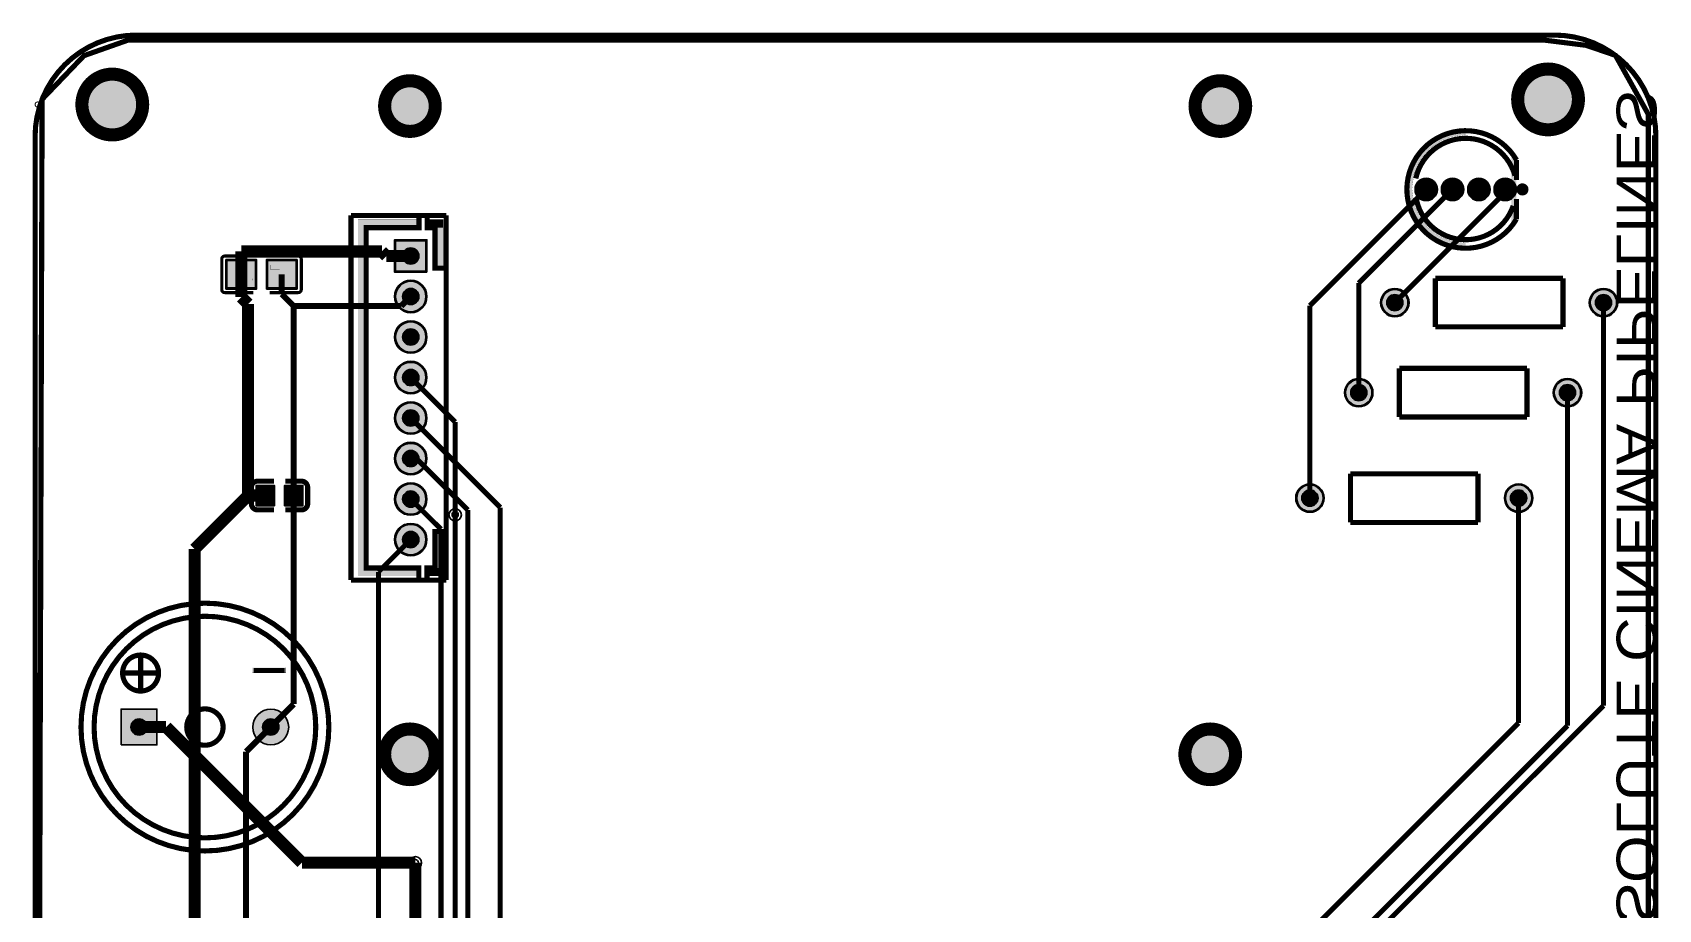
# Model space of a CAD drawing. Header units: millimetres. Extents: x 0 to 83, y -102 to 0.
# Drawn here: x -0.1 to 80.1, y -43.2 to 0.1 of the extents above; entities that cross this region are included whole.
import ezdxf
from ezdxf.enums import TextEntityAlignment as Align

# ---------------------------------------------------------------- set-up
doc = ezdxf.new("R2010")
doc.units = ezdxf.units.MM
doc.header["$MEASUREMENT"] = 0
for name, color, linetype, true_color in [('Board-Outline-Layer', 7, 'Continuous', 0xff00ff), ('Bottom-Layer', 7, 'Continuous', 0x0000ff), ('Bottom-Paste-Mask-Layer', 7, 'Continuous', 0x800000), ('Bottom-Silkscreen-Layer', 7, 'Continuous', 0x66cc33), ('Bottom-Solder-Mask-Layer', 7, 'Continuous', 0xaa00ff), ('Document-Layer', 7, 'Continuous', 0x6464ff), ('Hole-Layer', 7, 'Continuous', 0x222222), ('Multi-Layer', 7, 'Continuous', 0xc0c0c0), ('Top-Layer', 7, 'Continuous', 0xff0000), ('Top-Paste-Mask-Layer', 7, 'Continuous', 0x808080), ('Top-Silkscreen-Layer', 7, 'Continuous', 0xffcc00), ('Top-Solder-Mask-Layer', 7, 'Continuous', 0x800080)]:
    doc.layers.add(name, color=color, linetype=linetype, true_color=true_color)
doc.styles.get("Standard").update_dxf_attribs({"font": 'arial.ttf'})

msp = doc.modelspace()

# ---------------------------------------------------------------- hatches: boundary and pattern name
at = {"layer": 'Bottom-Layer'}
for points in [[(68.162, -7.62, 1), (69.162, -7.62, 1)], [(69.462, -7.62, 1), (70.462, -7.62, 1)], [(70.762, -7.62, 1), (71.762, -7.62, 1)], [(72.062, -7.62, 1), (73.062, -7.62, 1)], [(19.292, -11.657), (17.792, -11.657), (17.792, -10.157), (19.292, -10.157)], [(17.792, -12.907, 1), (19.292, -12.907, 1)], [(66.463, -13.208, 1), (67.763, -13.208, 1)], [(76.763, -13.208, 1), (78.063, -13.208, 1)], [(17.792, -14.907, 1), (19.292, -14.907, 1)], [(17.792, -16.907, 1), (19.292, -16.907, 1)], [(64.685, -17.653, 1), (65.985, -17.653, 1)], [(74.985, -17.653, 1), (76.285, -17.653, 1)], [(17.792, -18.907, 1), (19.292, -18.907, 1)], [(17.792, -20.907, 1), (19.292, -20.907, 1)], [(17.792, -22.907, 1), (19.292, -22.907, 1)], [(62.272, -22.86, 1), (63.572, -22.86, 1)], [(72.572, -22.86, 1), (73.872, -22.86, 1)], [(17.792, -24.907, 1), (19.292, -24.907, 1)], [(4.247, -35.048), (4.247, -33.278), (6.017, -33.278), (6.017, -35.048)], [(10.747, -34.163, 1), (12.517, -34.163, 1)]]:
    msp.add_hatch(color=256, dxfattribs=at).paths.add_polyline_path(points)
at = {"layer": 'Bottom-Paste-Mask-Layer'}
for points in [[(68.162, -7.62, 1), (69.162, -7.62, 1)], [(69.462, -7.62, 1), (70.462, -7.62, 1)], [(70.762, -7.62, 1), (71.762, -7.62, 1)], [(72.062, -7.62, 1), (73.062, -7.62, 1)], [(19.292, -11.657), (17.792, -11.657), (17.792, -10.157), (19.292, -10.157)], [(17.792, -12.907, 1), (19.292, -12.907, 1)], [(66.463, -13.208, 1), (67.763, -13.208, 1)], [(76.763, -13.208, 1), (78.063, -13.208, 1)], [(17.792, -14.907, 1), (19.292, -14.907, 1)], [(17.792, -16.907, 1), (19.292, -16.907, 1)], [(64.685, -17.653, 1), (65.985, -17.653, 1)], [(74.985, -17.653, 1), (76.285, -17.653, 1)], [(17.792, -18.907, 1), (19.292, -18.907, 1)], [(17.792, -20.907, 1), (19.292, -20.907, 1)], [(17.792, -22.907, 1), (19.292, -22.907, 1)], [(62.272, -22.86, 1), (63.572, -22.86, 1)], [(72.572, -22.86, 1), (73.872, -22.86, 1)], [(17.792, -24.907, 1), (19.292, -24.907, 1)], [(4.247, -35.048), (4.247, -33.278), (6.017, -33.278), (6.017, -35.048)], [(10.747, -34.163, 1), (12.517, -34.163, 1)]]:
    msp.add_hatch(color=256, dxfattribs=at).paths.add_polyline_path(points)
at = {"layer": 'Bottom-Solder-Mask-Layer'}
for points in [[(68.111, -7.62, 1), (69.213, -7.62, 1)], [(69.411, -7.62, 1), (70.513, -7.62, 1)], [(70.711, -7.62, 1), (71.813, -7.62, 1)], [(72.011, -7.62, 1), (73.113, -7.62, 1)], [(19.343, -11.708), (17.741, -11.708), (17.741, -10.106), (19.343, -10.106)], [(17.741, -12.907, 1), (19.343, -12.907, 1)], [(66.412, -13.208, 1), (67.814, -13.208, 1)], [(76.712, -13.208, 1), (78.114, -13.208, 1)], [(17.741, -14.907, 1), (19.343, -14.907, 1)], [(17.741, -16.907, 1), (19.343, -16.907, 1)], [(64.634, -17.653, 1), (66.036, -17.653, 1)], [(74.934, -17.653, 1), (76.336, -17.653, 1)], [(17.741, -18.907, 1), (19.343, -18.907, 1)], [(17.741, -20.907, 1), (19.343, -20.907, 1)], [(17.741, -22.907, 1), (19.343, -22.907, 1)], [(62.221, -22.86, 1), (63.623, -22.86, 1)], [(72.521, -22.86, 1), (73.923, -22.86, 1)], [(17.741, -24.907, 1), (19.343, -24.907, 1)], [(4.247, -35.048), (4.247, -33.278), (6.017, -33.278), (6.017, -35.048)], [(10.747, -34.163, 1), (12.517, -34.163, 1)]]:
    msp.add_hatch(color=256, dxfattribs=at).paths.add_polyline_path(points)
at = {"layer": 'Document-Layer'}
for points in [[(70.612, -4.72), (70.562, -4.72), (69.812, -4.819), (69.112, -5.109), (68.512, -5.569), (68.051, -6.17), (67.761, -6.869), (67.662, -7.62), (67.761, -8.371), (68.051, -9.07), (68.512, -9.671), (69.112, -10.131), (69.812, -10.421), (70.562, -10.52), (70.612, -10.52), (70.612, -10.27), (69.926, -10.18), (69.287, -9.915), (68.738, -9.494), (68.317, -8.945), (68.052, -8.306), (67.962, -7.62), (67.962, -7.62), (67.962, -7.57), (68.052, -6.884), (68.317, -6.245), (68.738, -5.696), (69.287, -5.275), (69.926, -5.01), (70.612, -4.92)], [(70.612, -4.72), (70.562, -4.72), (69.812, -4.819), (69.112, -5.109), (68.512, -5.569), (68.051, -6.17), (67.761, -6.869), (67.662, -7.62), (67.761, -8.371), (68.051, -9.07), (68.512, -9.671), (69.112, -10.131), (69.812, -10.421), (70.562, -10.52), (70.612, -10.52), (70.612, -10.27), (69.926, -10.18), (69.287, -9.915), (68.738, -9.494), (68.317, -8.945), (68.052, -8.306), (67.962, -7.62), (67.962, -7.62), (67.962, -7.57), (68.052, -6.884), (68.317, -6.245), (68.738, -5.696), (69.287, -5.275), (69.926, -5.01), (70.612, -4.92)], [(73.112, -6.17), (73.112, -9.07), (72.862, -9.42), (72.862, -5.77)], [(73.112, -6.17), (73.112, -9.07), (72.862, -9.42), (72.862, -5.77)], [(15.942, -9.107), (18.942, -9.107), (18.942, -9.507), (15.942, -9.507)], [(15.942, -9.107), (18.942, -9.107), (18.942, -9.507), (15.942, -9.507)], [(15.942, -9.507), (15.942, -26.307), (16.342, -26.307), (16.342, -9.507)], [(15.942, -9.507), (15.942, -26.307), (16.342, -26.307), (16.342, -9.507)], [(19.342, -9.107), (20.142, -9.107), (20.142, -9.507), (19.342, -9.507)], [(19.342, -9.107), (20.142, -9.107), (20.142, -9.507), (19.342, -9.507)], [(20.142, -9.507), (20.142, -11.507), (19.742, -11.507), (19.742, -9.507)], [(20.142, -9.507), (20.142, -11.507), (19.742, -11.507), (19.742, -9.507)], [(20.142, -26.307), (20.142, -24.507), (19.742, -24.507), (19.742, -26.307)], [(20.142, -26.307), (20.142, -24.507), (19.742, -24.507), (19.742, -26.307)], [(15.942, -26.707), (18.942, -26.707), (18.942, -26.307), (15.942, -26.307)], [(15.942, -26.707), (18.942, -26.707), (18.942, -26.307), (15.942, -26.307)], [(19.342, -26.707), (20.142, -26.707), (20.142, -26.307), (19.342, -26.307)], [(19.342, -26.707), (20.142, -26.707), (20.142, -26.307), (19.342, -26.307)], [(5.08, -32.322), (5.334, -32.322), (5.334, -30.671), (5.08, -30.671)], [(5.08, -32.322), (5.334, -32.322), (5.334, -30.671), (5.08, -30.671)], [(10.726, -31.233), (10.726, -31.487), (12.377, -31.487), (12.377, -31.233)], [(10.726, -31.233), (10.726, -31.487), (12.377, -31.487), (12.377, -31.233)], [(4.382, -31.369), (4.382, -31.623), (6.033, -31.623), (6.033, -31.369)], [(4.382, -31.369), (4.382, -31.623), (6.033, -31.623), (6.033, -31.369)]]:
    msp.add_hatch(color=256, dxfattribs=at).paths.add_polyline_path(points)
at = {"layer": 'Hole-Layer'}
for points in [[(68.312, -7.62, 1), (69.012, -7.62, 1)], [(69.612, -7.62, 1), (70.312, -7.62, 1)], [(70.912, -7.62, 1), (71.612, -7.62, 1)], [(72.212, -7.62, 1), (72.912, -7.62, 1)], [(18.142, -10.907, 1), (18.942, -10.907, 1)], [(18.142, -12.907, 1), (18.942, -12.907, 1)], [(66.713, -13.208, 1), (67.513, -13.208, 1)], [(77.013, -13.208, 1), (77.813, -13.208, 1)], [(18.142, -14.907, 1), (18.942, -14.907, 1)], [(18.142, -16.907, 1), (18.942, -16.907, 1)], [(64.935, -17.653, 1), (65.735, -17.653, 1)], [(75.235, -17.653, 1), (76.035, -17.653, 1)], [(18.142, -18.907, 1), (18.942, -18.907, 1)], [(18.142, -20.907, 1), (18.942, -20.907, 1)], [(62.522, -22.86, 1), (63.322, -22.86, 1)], [(72.822, -22.86, 1), (73.622, -22.86, 1)], [(18.142, -22.907, 1), (18.942, -22.907, 1)], [(18.142, -24.907, 1), (18.942, -24.907, 1)], [(4.732, -34.163, 1), (5.532, -34.163, 1)], [(11.232, -34.163, 1), (12.032, -34.163, 1)]]:
    msp.add_hatch(color=256, dxfattribs=at).paths.add_polyline_path(points)
at = {"layer": 'Multi-Layer'}
for points in [[(2.31, -3.429, 1), (5.31, -3.429, 1)], [(17.252, -3.505, 1), (19.752, -3.505, 1)], [(57.252, -3.505, 1), (59.752, -3.505, 1)], [(73.176, -3.175, 1), (76.176, -3.175, 1)], [(68.162, -7.62, 1), (69.162, -7.62, 1)], [(68.162, -7.62, 1), (69.162, -7.62, 1)], [(68.162, -7.62, 1), (69.162, -7.62, 1)], [(69.462, -7.62, 1), (70.462, -7.62, 1)], [(69.462, -7.62, 1), (70.462, -7.62, 1)], [(69.462, -7.62, 1), (70.462, -7.62, 1)], [(70.762, -7.62, 1), (71.762, -7.62, 1)], [(70.762, -7.62, 1), (71.762, -7.62, 1)], [(70.762, -7.62, 1), (71.762, -7.62, 1)], [(72.062, -7.62, 1), (73.062, -7.62, 1)], [(72.062, -7.62, 1), (73.062, -7.62, 1)], [(72.062, -7.62, 1), (73.062, -7.62, 1)], [(19.292, -11.657), (17.792, -11.657), (17.792, -10.157), (19.292, -10.157)], [(19.292, -11.657), (17.792, -11.657), (17.792, -10.157), (19.292, -10.157)], [(19.292, -11.657), (17.792, -11.657), (17.792, -10.157), (19.292, -10.157)], [(17.792, -12.907, 1), (19.292, -12.907, 1)], [(17.792, -12.907, 1), (19.292, -12.907, 1)], [(17.792, -12.907, 1), (19.292, -12.907, 1)], [(66.463, -13.208, 1), (67.763, -13.208, 1)], [(66.463, -13.208, 1), (67.763, -13.208, 1)], [(66.463, -13.208, 1), (67.763, -13.208, 1)], [(76.763, -13.208, 1), (78.063, -13.208, 1)], [(76.763, -13.208, 1), (78.063, -13.208, 1)], [(76.763, -13.208, 1), (78.063, -13.208, 1)], [(17.792, -14.907, 1), (19.292, -14.907, 1)], [(17.792, -14.907, 1), (19.292, -14.907, 1)], [(17.792, -14.907, 1), (19.292, -14.907, 1)], [(17.792, -16.907, 1), (19.292, -16.907, 1)], [(17.792, -16.907, 1), (19.292, -16.907, 1)], [(17.792, -16.907, 1), (19.292, -16.907, 1)], [(64.685, -17.653, 1), (65.985, -17.653, 1)], [(64.685, -17.653, 1), (65.985, -17.653, 1)], [(64.685, -17.653, 1), (65.985, -17.653, 1)], [(74.985, -17.653, 1), (76.285, -17.653, 1)], [(74.985, -17.653, 1), (76.285, -17.653, 1)], [(74.985, -17.653, 1), (76.285, -17.653, 1)], [(17.792, -18.907, 1), (19.292, -18.907, 1)], [(17.792, -18.907, 1), (19.292, -18.907, 1)], [(17.792, -18.907, 1), (19.292, -18.907, 1)], [(17.792, -20.907, 1), (19.292, -20.907, 1)], [(17.792, -20.907, 1), (19.292, -20.907, 1)], [(17.792, -20.907, 1), (19.292, -20.907, 1)], [(17.792, -22.907, 1), (19.292, -22.907, 1)], [(17.792, -22.907, 1), (19.292, -22.907, 1)], [(17.792, -22.907, 1), (19.292, -22.907, 1)], [(62.272, -22.86, 1), (63.572, -22.86, 1)], [(62.272, -22.86, 1), (63.572, -22.86, 1)], [(62.272, -22.86, 1), (63.572, -22.86, 1)], [(72.572, -22.86, 1), (73.872, -22.86, 1)], [(72.572, -22.86, 1), (73.872, -22.86, 1)], [(72.572, -22.86, 1), (73.872, -22.86, 1)], [(17.792, -24.907, 1), (19.292, -24.907, 1)], [(17.792, -24.907, 1), (19.292, -24.907, 1)], [(17.792, -24.907, 1), (19.292, -24.907, 1)], [(4.247, -35.048), (4.247, -33.278), (6.017, -33.278), (6.017, -35.048)], [(4.247, -35.048), (4.247, -33.278), (6.017, -33.278), (6.017, -35.048)], [(4.247, -35.048), (4.247, -33.278), (6.017, -33.278), (6.017, -35.048)], [(10.747, -34.163, 1), (12.517, -34.163, 1)], [(10.747, -34.163, 1), (12.517, -34.163, 1)], [(10.747, -34.163, 1), (12.517, -34.163, 1)], [(17.252, -35.509, 1), (19.752, -35.509, 1)], [(56.752, -35.509, 1), (59.252, -35.509, 1)]]:
    msp.add_hatch(color=256, dxfattribs=at).paths.add_polyline_path(points)
at = {"layer": 'Top-Layer'}
for points in [[(68.162, -7.62, 1), (69.162, -7.62, 1)], [(69.462, -7.62, 1), (70.462, -7.62, 1)], [(70.762, -7.62, 1), (71.762, -7.62, 1)], [(72.062, -7.62, 1), (73.062, -7.62, 1)], [(19.292, -11.657), (17.792, -11.657), (17.792, -10.157), (19.292, -10.157)], [(9.471, -12.486), (9.471, -11.136), (10.881, -11.136), (10.881, -12.486)], [(11.471, -12.486), (11.471, -11.136), (12.881, -11.136), (12.881, -12.486)], [(17.792, -12.907, 1), (19.292, -12.907, 1)], [(66.463, -13.208, 1), (67.763, -13.208, 1)], [(76.763, -13.208, 1), (78.063, -13.208, 1)], [(17.792, -14.907, 1), (19.292, -14.907, 1)], [(17.792, -16.907, 1), (19.292, -16.907, 1)], [(64.685, -17.653, 1), (65.985, -17.653, 1)], [(74.985, -17.653, 1), (76.285, -17.653, 1)], [(17.792, -18.907, 1), (19.292, -18.907, 1)], [(17.792, -20.907, 1), (19.292, -20.907, 1)], [(10.965, -23.183), (10.965, -22.283), (11.765, -22.283), (11.765, -23.183)], [(12.365, -23.183), (12.365, -22.283), (13.165, -22.283), (13.165, -23.183)], [(17.792, -22.907, 1), (19.292, -22.907, 1)], [(62.272, -22.86, 1), (63.572, -22.86, 1)], [(72.572, -22.86, 1), (73.872, -22.86, 1)], [(17.792, -24.907, 1), (19.292, -24.907, 1)], [(4.247, -35.048), (4.247, -33.278), (6.017, -33.278), (6.017, -35.048)], [(10.747, -34.163, 1), (12.517, -34.163, 1)]]:
    msp.add_hatch(color=256, dxfattribs=at).paths.add_polyline_path(points)
at = {"layer": 'Top-Paste-Mask-Layer'}
for points in [[(68.162, -7.62, 1), (69.162, -7.62, 1)], [(69.462, -7.62, 1), (70.462, -7.62, 1)], [(70.762, -7.62, 1), (71.762, -7.62, 1)], [(72.062, -7.62, 1), (73.062, -7.62, 1)], [(19.292, -11.657), (17.792, -11.657), (17.792, -10.157), (19.292, -10.157)], [(9.471, -12.451), (9.471, -11.171), (9.521, -11.121), (10.671, -11.121), (10.721, -11.171), (10.726, -11.581), (10.276, -11.581), (10.276, -12.031), (10.716, -12.031), (10.721, -12.451), (10.671, -12.501), (9.521, -12.501)], [(9.471, -12.451), (9.471, -11.171), (9.521, -11.121), (10.671, -11.121), (10.721, -11.171), (10.726, -11.581), (10.276, -11.581), (10.276, -12.031), (10.716, -12.031), (10.721, -12.451), (10.671, -12.501), (9.521, -12.501)], [(12.881, -11.171), (12.881, -12.451), (12.831, -12.501), (11.681, -12.501), (11.631, -12.451), (11.626, -12.041), (12.076, -12.041), (12.076, -11.591), (11.636, -11.591), (11.631, -11.171), (11.681, -11.121), (12.831, -11.121)], [(12.881, -11.171), (12.881, -12.451), (12.831, -12.501), (11.681, -12.501), (11.631, -12.451), (11.626, -12.041), (12.076, -12.041), (12.076, -11.591), (11.636, -11.591), (11.631, -11.171), (11.681, -11.121), (12.831, -11.121)], [(17.792, -12.907, 1), (19.292, -12.907, 1)], [(66.463, -13.208, 1), (67.763, -13.208, 1)], [(76.763, -13.208, 1), (78.063, -13.208, 1)], [(17.792, -14.907, 1), (19.292, -14.907, 1)], [(17.792, -16.907, 1), (19.292, -16.907, 1)], [(64.685, -17.653, 1), (65.985, -17.653, 1)], [(74.985, -17.653, 1), (76.285, -17.653, 1)], [(17.792, -18.907, 1), (19.292, -18.907, 1)], [(17.792, -20.907, 1), (19.292, -20.907, 1)], [(10.965, -23.183), (10.965, -22.283), (11.765, -22.283), (11.765, -23.183)], [(12.365, -23.183), (12.365, -22.283), (13.165, -22.283), (13.165, -23.183)], [(17.792, -22.907, 1), (19.292, -22.907, 1)], [(62.272, -22.86, 1), (63.572, -22.86, 1)], [(72.572, -22.86, 1), (73.872, -22.86, 1)], [(17.792, -24.907, 1), (19.292, -24.907, 1)], [(4.247, -35.048), (4.247, -33.278), (6.017, -33.278), (6.017, -35.048)], [(10.747, -34.163, 1), (12.517, -34.163, 1)]]:
    msp.add_hatch(color=256, dxfattribs=at).paths.add_polyline_path(points)
at = {"layer": 'Top-Solder-Mask-Layer'}
for points in [[(68.111, -7.62, 1), (69.213, -7.62, 1)], [(69.411, -7.62, 1), (70.513, -7.62, 1)], [(70.711, -7.62, 1), (71.813, -7.62, 1)], [(72.011, -7.62, 1), (73.113, -7.62, 1)], [(19.343, -11.708), (17.741, -11.708), (17.741, -10.106), (19.343, -10.106)], [(9.42, -12.537), (9.42, -11.085), (10.932, -11.085), (10.932, -12.537)], [(11.42, -12.537), (11.42, -11.085), (12.932, -11.085), (12.932, -12.537)], [(17.741, -12.907, 1), (19.343, -12.907, 1)], [(66.412, -13.208, 1), (67.814, -13.208, 1)], [(76.712, -13.208, 1), (78.114, -13.208, 1)], [(17.741, -14.907, 1), (19.343, -14.907, 1)], [(17.741, -16.907, 1), (19.343, -16.907, 1)], [(64.634, -17.653, 1), (66.036, -17.653, 1)], [(74.934, -17.653, 1), (76.336, -17.653, 1)], [(17.741, -18.907, 1), (19.343, -18.907, 1)], [(17.741, -20.907, 1), (19.343, -20.907, 1)], [(10.914, -23.234), (10.914, -22.232), (11.816, -22.232), (11.816, -23.234)], [(12.314, -23.234), (12.314, -22.232), (13.216, -22.232), (13.216, -23.234)], [(17.741, -22.907, 1), (19.343, -22.907, 1)], [(62.221, -22.86, 1), (63.623, -22.86, 1)], [(72.521, -22.86, 1), (73.923, -22.86, 1)], [(17.741, -24.907, 1), (19.343, -24.907, 1)], [(4.247, -35.048), (4.247, -33.278), (6.017, -33.278), (6.017, -35.048)], [(10.747, -34.163, 1), (12.517, -34.163, 1)]]:
    msp.add_hatch(color=256, dxfattribs=at).paths.add_polyline_path(points)

# ---------------------------------------------------------------- linework, layer by layer
at = {"layer": 'Board-Outline-Layer', "const_width": 0.254}
for points in [[(0, -5, -0.414), (5, 0)], [(75, 0, -0.414), (80, -5)], [(0.102, -3.429, 1), (0.152, -3.429), (0.152, -3.429, 1), (0.102, -3.429)]]:
    msp.add_lwpolyline(points, format="xyb", dxfattribs=at)
for points in [[(5, 0), (75, 0)], [(0, -95), (0, -5)], [(80, -5), (80, -95)]]:
    msp.add_lwpolyline(points, dxfattribs=at)
msp.add_lwpolyline([(4.572, -0.254), (74.537, -0.254), (76.563, -0.508), (78.002, -1.001), (79.629, -3.919), (79.629, -95.758), (79.248, -96.901), (78.613, -98.044), (76.87, -99.637), (72.926, -99.949), (11.049, -99.949), (3.937, -99.822), (3.429, -99.441), (1.778, -98.679), (0.072, -95.846), (0.346, -3.173), (2.413, -1.016)], close=True, dxfattribs=at)
at = {"layer": 'Bottom-Layer'}
for points in [[(68.162, -7.62, 1), (69.162, -7.62, 1)], [(69.462, -7.62, 1), (70.462, -7.62, 1)], [(70.762, -7.62, 1), (71.762, -7.62, 1)], [(72.062, -7.62, 1), (73.062, -7.62, 1)], [(66.463, -13.208, 1), (67.763, -13.208, 1)], [(76.763, -13.208, 1), (78.063, -13.208, 1)], [(64.685, -17.653, 1), (65.985, -17.653, 1)], [(74.985, -17.653, 1), (76.285, -17.653, 1)], [(62.272, -22.86, 1), (63.572, -22.86, 1)], [(72.572, -22.86, 1), (73.872, -22.86, 1)], [(10.747, -34.163, 1), (12.517, -34.163, 1)]]:
    msp.add_lwpolyline(points, format="xyb", close=True, dxfattribs=at)
for points, const_width in [([(72.562, -7.759), (67.113, -13.208)], 0.254), ([(72.562, -7.62), (72.562, -7.759)], 0.254), ([(18.542, -16.907), (20.734, -19.099)], 0.254), ([(20.734, -19.099), (20.734, -23.684)], 0.254), ([(5.132, -34.163), (6.469, -34.163)], 0.6), ([(13.168, -40.862), (6.469, -34.163)], 0.6), ([(18.772, -40.862), (13.168, -40.862)], 0.6)]:
    msp.add_lwpolyline(points, dxfattribs=dict(at, const_width=const_width))
for points in [[(19.292, -11.657), (17.792, -11.657), (17.792, -10.157), (19.292, -10.157)], [(4.247, -35.048), (4.247, -33.278), (6.017, -33.278), (6.017, -35.048)]]:
    msp.add_lwpolyline(points, close=True, dxfattribs=at)
for points in [[(17.792, -12.907, 1), (19.292, -12.907), (19.292, -12.907, 1), (17.792, -12.907)], [(17.792, -14.907, 1), (19.292, -14.907), (19.292, -14.907, 1), (17.792, -14.907)], [(17.792, -16.907, 1), (19.292, -16.907), (19.292, -16.907, 1), (17.792, -16.907)], [(17.792, -18.907, 1), (19.292, -18.907), (19.292, -18.907, 1), (17.792, -18.907)], [(17.792, -20.907, 1), (19.292, -20.907), (19.292, -20.907, 1), (17.792, -20.907)], [(17.792, -22.907, 1), (19.292, -22.907), (19.292, -22.907, 1), (17.792, -22.907)], [(17.792, -24.907, 1), (19.292, -24.907), (19.292, -24.907, 1), (17.792, -24.907)]]:
    msp.add_lwpolyline(points, format="xyb", dxfattribs=at)
at = {"layer": 'Bottom-Paste-Mask-Layer'}
for points in [[(68.162, -7.62, 1), (69.162, -7.62, 1)], [(69.462, -7.62, 1), (70.462, -7.62, 1)], [(70.762, -7.62, 1), (71.762, -7.62, 1)], [(72.062, -7.62, 1), (73.062, -7.62, 1)], [(66.463, -13.208, 1), (67.763, -13.208, 1)], [(76.763, -13.208, 1), (78.063, -13.208, 1)], [(64.685, -17.653, 1), (65.985, -17.653, 1)], [(74.985, -17.653, 1), (76.285, -17.653, 1)], [(62.272, -22.86, 1), (63.572, -22.86, 1)], [(72.572, -22.86, 1), (73.872, -22.86, 1)], [(10.747, -34.163, 1), (12.517, -34.163, 1)]]:
    msp.add_lwpolyline(points, format="xyb", close=True, dxfattribs=at)
for points in [[(19.292, -11.657), (17.792, -11.657), (17.792, -10.157), (19.292, -10.157)], [(4.247, -35.048), (4.247, -33.278), (6.017, -33.278), (6.017, -35.048)]]:
    msp.add_lwpolyline(points, close=True, dxfattribs=at)
for points in [[(17.792, -12.907, 1), (19.292, -12.907), (19.292, -12.907, 1), (17.792, -12.907)], [(17.792, -14.907, 1), (19.292, -14.907), (19.292, -14.907, 1), (17.792, -14.907)], [(17.792, -16.907, 1), (19.292, -16.907), (19.292, -16.907, 1), (17.792, -16.907)], [(17.792, -18.907, 1), (19.292, -18.907), (19.292, -18.907, 1), (17.792, -18.907)], [(17.792, -20.907, 1), (19.292, -20.907), (19.292, -20.907, 1), (17.792, -20.907)], [(17.792, -22.907, 1), (19.292, -22.907), (19.292, -22.907, 1), (17.792, -22.907)], [(17.792, -24.907, 1), (19.292, -24.907), (19.292, -24.907, 1), (17.792, -24.907)]]:
    msp.add_lwpolyline(points, format="xyb", dxfattribs=at)
at = {"layer": 'Bottom-Solder-Mask-Layer'}
for points in [[(68.111, -7.62, 1), (69.213, -7.62), (69.213, -7.62, 1), (68.111, -7.62)], [(69.411, -7.62, 1), (70.513, -7.62), (70.513, -7.62, 1), (69.411, -7.62)], [(70.711, -7.62, 1), (71.813, -7.62), (71.813, -7.62, 1), (70.711, -7.62)], [(72.011, -7.62, 1), (73.113, -7.62), (73.113, -7.62, 1), (72.011, -7.62)], [(17.741, -12.907, 1), (19.343, -12.907), (19.343, -12.907, 1), (17.741, -12.907)], [(17.741, -14.907, 1), (19.343, -14.907), (19.343, -14.907, 1), (17.741, -14.907)], [(17.741, -16.907, 1), (19.343, -16.907), (19.343, -16.907, 1), (17.741, -16.907)], [(17.741, -18.907, 1), (19.343, -18.907), (19.343, -18.907, 1), (17.741, -18.907)], [(17.741, -20.907, 1), (19.343, -20.907), (19.343, -20.907, 1), (17.741, -20.907)], [(17.741, -22.907, 1), (19.343, -22.907), (19.343, -22.907, 1), (17.741, -22.907)], [(17.741, -24.907, 1), (19.343, -24.907), (19.343, -24.907, 1), (17.741, -24.907)]]:
    msp.add_lwpolyline(points, format="xyb", dxfattribs=at)
for points in [[(19.343, -11.708), (17.741, -11.708), (17.741, -10.106), (19.343, -10.106)], [(4.247, -35.048), (4.247, -33.278), (6.017, -33.278), (6.017, -35.048)]]:
    msp.add_lwpolyline(points, close=True, dxfattribs=at)
for points in [[(66.412, -13.208, 1), (67.814, -13.208, 1)], [(76.712, -13.208, 1), (78.114, -13.208, 1)], [(64.634, -17.653, 1), (66.036, -17.653, 1)], [(74.934, -17.653, 1), (76.336, -17.653, 1)], [(62.221, -22.86, 1), (63.623, -22.86, 1)], [(72.521, -22.86, 1), (73.923, -22.86, 1)], [(10.747, -34.163, 1), (12.517, -34.163, 1)]]:
    msp.add_lwpolyline(points, format="xyb", close=True, dxfattribs=at)
at = {"layer": 'Document-Layer', "const_width": 0.00508}
for points in [[(70.612, -4.72), (70.562, -4.72), (69.812, -4.819), (69.112, -5.109), (68.512, -5.569), (68.051, -6.17), (67.761, -6.869), (67.662, -7.62), (67.761, -8.371), (68.051, -9.07), (68.512, -9.671), (69.112, -10.131), (69.812, -10.421), (70.562, -10.52), (70.612, -10.52), (70.612, -10.27), (69.926, -10.18), (69.287, -9.915), (68.738, -9.494), (68.317, -8.945), (68.052, -8.306), (67.962, -7.62), (67.962, -7.62), (67.962, -7.57), (68.052, -6.884), (68.317, -6.245), (68.738, -5.696), (69.287, -5.275), (69.926, -5.01), (70.612, -4.92)], [(70.612, -4.72), (70.562, -4.72), (69.812, -4.819), (69.112, -5.109), (68.512, -5.569), (68.051, -6.17), (67.761, -6.869), (67.662, -7.62), (67.761, -8.371), (68.051, -9.07), (68.512, -9.671), (69.112, -10.131), (69.812, -10.421), (70.562, -10.52), (70.612, -10.52), (70.612, -10.27), (69.926, -10.18), (69.287, -9.915), (68.738, -9.494), (68.317, -8.945), (68.052, -8.306), (67.962, -7.62), (67.962, -7.62), (67.962, -7.57), (68.052, -6.884), (68.317, -6.245), (68.738, -5.696), (69.287, -5.275), (69.926, -5.01), (70.612, -4.92)], [(73.112, -6.17), (73.112, -9.07), (72.862, -9.42), (72.862, -5.77)], [(73.112, -6.17), (73.112, -9.07), (72.862, -9.42), (72.862, -5.77)], [(15.942, -9.107), (18.942, -9.107), (18.942, -9.507), (15.942, -9.507)], [(15.942, -9.107), (18.942, -9.107), (18.942, -9.507), (15.942, -9.507)], [(15.942, -9.507), (15.942, -26.307), (16.342, -26.307), (16.342, -9.507)], [(15.942, -9.507), (15.942, -26.307), (16.342, -26.307), (16.342, -9.507)], [(19.342, -9.107), (20.142, -9.107), (20.142, -9.507), (19.342, -9.507)], [(19.342, -9.107), (20.142, -9.107), (20.142, -9.507), (19.342, -9.507)], [(20.142, -9.507), (20.142, -11.507), (19.742, -11.507), (19.742, -9.507)], [(20.142, -9.507), (20.142, -11.507), (19.742, -11.507), (19.742, -9.507)], [(20.142, -26.307), (20.142, -24.507), (19.742, -24.507), (19.742, -26.307)], [(20.142, -26.307), (20.142, -24.507), (19.742, -24.507), (19.742, -26.307)], [(15.942, -26.707), (18.942, -26.707), (18.942, -26.307), (15.942, -26.307)], [(15.942, -26.707), (18.942, -26.707), (18.942, -26.307), (15.942, -26.307)], [(19.342, -26.707), (20.142, -26.707), (20.142, -26.307), (19.342, -26.307)], [(19.342, -26.707), (20.142, -26.707), (20.142, -26.307), (19.342, -26.307)], [(5.08, -32.322), (5.334, -32.322), (5.334, -30.671), (5.08, -30.671)], [(5.08, -32.322), (5.334, -32.322), (5.334, -30.671), (5.08, -30.671)], [(10.726, -31.233), (10.726, -31.487), (12.377, -31.487), (12.377, -31.233)], [(10.726, -31.233), (10.726, -31.487), (12.377, -31.487), (12.377, -31.233)], [(4.382, -31.369), (4.382, -31.623), (6.033, -31.623), (6.033, -31.369)], [(4.382, -31.369), (4.382, -31.623), (6.033, -31.623), (6.033, -31.369)]]:
    msp.add_lwpolyline(points, close=True, dxfattribs=at)
at = {"layer": 'Document-Layer', "const_width": 0.3}
msp.add_lwpolyline([(73.262, -7.62, 1), (73.562, -7.62, 1)], format="xyb", close=True, dxfattribs=at)
msp.add_lwpolyline([(73.262, -7.62, 1), (73.562, -7.62, 1)], format="xyb", close=True, dxfattribs=at)
at = {"layer": 'Hole-Layer'}
for points in [[(68.312, -7.62, 1), (69.012, -7.62), (69.012, -7.62, 1), (68.312, -7.62)], [(69.612, -7.62, 1), (70.312, -7.62), (70.312, -7.62, 1), (69.612, -7.62)], [(70.912, -7.62, 1), (71.612, -7.62), (71.612, -7.62, 1), (70.912, -7.62)], [(72.212, -7.62, 1), (72.912, -7.62), (72.912, -7.62, 1), (72.212, -7.62)], [(18.142, -10.907, 1), (18.942, -10.907), (18.942, -10.907, 1), (18.142, -10.907)], [(18.142, -12.907, 1), (18.942, -12.907), (18.942, -12.907, 1), (18.142, -12.907)], [(66.713, -13.208, 1), (67.513, -13.208), (67.513, -13.208, 1), (66.713, -13.208)], [(77.013, -13.208, 1), (77.813, -13.208), (77.813, -13.208, 1), (77.013, -13.208)], [(18.142, -14.907, 1), (18.942, -14.907), (18.942, -14.907, 1), (18.142, -14.907)], [(18.142, -16.907, 1), (18.942, -16.907), (18.942, -16.907, 1), (18.142, -16.907)], [(64.935, -17.653, 1), (65.735, -17.653), (65.735, -17.653, 1), (64.935, -17.653)], [(75.235, -17.653, 1), (76.035, -17.653), (76.035, -17.653, 1), (75.235, -17.653)], [(18.142, -18.907, 1), (18.942, -18.907), (18.942, -18.907, 1), (18.142, -18.907)], [(18.142, -20.907, 1), (18.942, -20.907), (18.942, -20.907, 1), (18.142, -20.907)], [(72.822, -22.86, 1), (73.622, -22.86), (73.622, -22.86, 1), (72.822, -22.86)], [(18.142, -22.907, 1), (18.942, -22.907), (18.942, -22.907, 1), (18.142, -22.907)], [(20.581, -23.684, 1), (20.886, -23.684), (20.886, -23.684, 1), (20.581, -23.684)], [(18.142, -24.907, 1), (18.942, -24.907), (18.942, -24.907, 1), (18.142, -24.907)], [(4.732, -34.163, 1), (5.532, -34.163), (5.532, -34.163, 1), (4.732, -34.163)], [(18.619, -40.862, 1), (18.924, -40.862), (18.924, -40.862, 1), (18.619, -40.862)]]:
    msp.add_lwpolyline(points, format="xyb", dxfattribs=at)
for points in [[(62.522, -22.86, 1), (63.322, -22.86, 1)], [(11.232, -34.163, 1), (12.032, -34.163, 1)]]:
    msp.add_lwpolyline(points, format="xyb", close=True, dxfattribs=at)
at = {"layer": 'Multi-Layer', "const_width": 0.645}
for points in [[(73.176, -3.175, 1), (76.176, -3.175, 1)], [(2.31, -3.429, 1), (5.31, -3.429, 1)], [(17.252, -3.505, 1), (19.752, -3.505, 1)], [(57.252, -3.505, 1), (59.752, -3.505, 1)], [(17.252, -35.509, 1), (19.752, -35.509, 1)], [(56.752, -35.509, 1), (59.252, -35.509, 1)]]:
    msp.add_lwpolyline(points, format="xyb", close=True, dxfattribs=at)
at = {"layer": 'Multi-Layer'}
for points in [[(68.162, -7.62, 1), (69.162, -7.62, 1)], [(68.162, -7.62, 1), (69.162, -7.62, 1)], [(68.162, -7.62, 1), (69.162, -7.62, 1)], [(69.462, -7.62, 1), (70.462, -7.62, 1)], [(69.462, -7.62, 1), (70.462, -7.62, 1)], [(69.462, -7.62, 1), (70.462, -7.62, 1)], [(70.762, -7.62, 1), (71.762, -7.62, 1)], [(70.762, -7.62, 1), (71.762, -7.62, 1)], [(70.762, -7.62, 1), (71.762, -7.62, 1)], [(72.062, -7.62, 1), (73.062, -7.62, 1)], [(72.062, -7.62, 1), (73.062, -7.62, 1)], [(72.062, -7.62, 1), (73.062, -7.62, 1)], [(66.463, -13.208, 1), (67.763, -13.208, 1)], [(66.463, -13.208, 1), (67.763, -13.208, 1)], [(66.463, -13.208, 1), (67.763, -13.208, 1)], [(76.763, -13.208, 1), (78.063, -13.208, 1)], [(76.763, -13.208, 1), (78.063, -13.208, 1)], [(76.763, -13.208, 1), (78.063, -13.208, 1)], [(64.685, -17.653, 1), (65.985, -17.653, 1)], [(64.685, -17.653, 1), (65.985, -17.653, 1)], [(64.685, -17.653, 1), (65.985, -17.653, 1)], [(74.985, -17.653, 1), (76.285, -17.653, 1)], [(74.985, -17.653, 1), (76.285, -17.653, 1)], [(74.985, -17.653, 1), (76.285, -17.653, 1)], [(62.272, -22.86, 1), (63.572, -22.86, 1)], [(62.272, -22.86, 1), (63.572, -22.86, 1)], [(62.272, -22.86, 1), (63.572, -22.86, 1)], [(72.572, -22.86, 1), (73.872, -22.86, 1)], [(72.572, -22.86, 1), (73.872, -22.86, 1)], [(72.572, -22.86, 1), (73.872, -22.86, 1)], [(20.429, -23.684, 1), (21.039, -23.684, 1)], [(10.747, -34.163, 1), (12.517, -34.163, 1)], [(10.747, -34.163, 1), (12.517, -34.163, 1)], [(10.747, -34.163, 1), (12.517, -34.163, 1)], [(18.467, -40.862, 1), (19.077, -40.862, 1)]]:
    msp.add_lwpolyline(points, format="xyb", close=True, dxfattribs=at)
for points in [[(19.292, -11.657), (17.792, -11.657), (17.792, -10.157), (19.292, -10.157)], [(19.292, -11.657), (17.792, -11.657), (17.792, -10.157), (19.292, -10.157)], [(19.292, -11.657), (17.792, -11.657), (17.792, -10.157), (19.292, -10.157)], [(4.247, -35.048), (4.247, -33.278), (6.017, -33.278), (6.017, -35.048)], [(4.247, -35.048), (4.247, -33.278), (6.017, -33.278), (6.017, -35.048)], [(4.247, -35.048), (4.247, -33.278), (6.017, -33.278), (6.017, -35.048)]]:
    msp.add_lwpolyline(points, close=True, dxfattribs=at)
for points in [[(17.792, -12.907, 1), (19.292, -12.907), (19.292, -12.907, 1), (17.792, -12.907)], [(17.792, -12.907, 1), (19.292, -12.907), (19.292, -12.907, 1), (17.792, -12.907)], [(17.792, -12.907, 1), (19.292, -12.907), (19.292, -12.907, 1), (17.792, -12.907)], [(17.792, -14.907, 1), (19.292, -14.907), (19.292, -14.907, 1), (17.792, -14.907)], [(17.792, -14.907, 1), (19.292, -14.907), (19.292, -14.907, 1), (17.792, -14.907)], [(17.792, -14.907, 1), (19.292, -14.907), (19.292, -14.907, 1), (17.792, -14.907)], [(17.792, -16.907, 1), (19.292, -16.907), (19.292, -16.907, 1), (17.792, -16.907)], [(17.792, -16.907, 1), (19.292, -16.907), (19.292, -16.907, 1), (17.792, -16.907)], [(17.792, -16.907, 1), (19.292, -16.907), (19.292, -16.907, 1), (17.792, -16.907)], [(17.792, -18.907, 1), (19.292, -18.907), (19.292, -18.907, 1), (17.792, -18.907)], [(17.792, -18.907, 1), (19.292, -18.907), (19.292, -18.907, 1), (17.792, -18.907)], [(17.792, -18.907, 1), (19.292, -18.907), (19.292, -18.907, 1), (17.792, -18.907)], [(17.792, -20.907, 1), (19.292, -20.907), (19.292, -20.907, 1), (17.792, -20.907)], [(17.792, -20.907, 1), (19.292, -20.907), (19.292, -20.907, 1), (17.792, -20.907)], [(17.792, -20.907, 1), (19.292, -20.907), (19.292, -20.907, 1), (17.792, -20.907)], [(17.792, -22.907, 1), (19.292, -22.907), (19.292, -22.907, 1), (17.792, -22.907)], [(17.792, -22.907, 1), (19.292, -22.907), (19.292, -22.907, 1), (17.792, -22.907)], [(17.792, -22.907, 1), (19.292, -22.907), (19.292, -22.907, 1), (17.792, -22.907)], [(17.792, -24.907, 1), (19.292, -24.907), (19.292, -24.907, 1), (17.792, -24.907)], [(17.792, -24.907, 1), (19.292, -24.907), (19.292, -24.907, 1), (17.792, -24.907)], [(17.792, -24.907, 1), (19.292, -24.907), (19.292, -24.907, 1), (17.792, -24.907)]]:
    msp.add_lwpolyline(points, format="xyb", dxfattribs=at)
at = {"layer": 'Top-Layer'}
for points in [[(68.162, -7.62, 1), (69.162, -7.62, 1)], [(69.462, -7.62, 1), (70.462, -7.62, 1)], [(70.762, -7.62, 1), (71.762, -7.62, 1)], [(72.062, -7.62, 1), (73.062, -7.62, 1)], [(66.463, -13.208, 1), (67.763, -13.208, 1)], [(76.763, -13.208, 1), (78.063, -13.208, 1)], [(64.685, -17.653, 1), (65.985, -17.653, 1)], [(74.985, -17.653, 1), (76.285, -17.653, 1)], [(62.272, -22.86, 1), (63.572, -22.86, 1)], [(72.572, -22.86, 1), (73.872, -22.86, 1)], [(10.747, -34.163, 1), (12.517, -34.163, 1)]]:
    msp.add_lwpolyline(points, format="xyb", close=True, dxfattribs=at)
for points, const_width in [([(68.662, -7.62), (62.922, -13.36)], 0.254), ([(69.962, -7.62), (65.335, -12.247)], 0.254), ([(10.176, -11.811), (10.176, -10.684)], 0.6), ([(17.115, -10.682), (10.178, -10.682)], 0.6), ([(17.34, -10.907), (17.115, -10.682)], 0.6), ([(18.542, -10.907), (17.34, -10.907)], 0.6), ([(10.176, -11.811), (10.176, -12.938)], 0.6), ([(12.176, -11.811), (12.176, -12.788)], 0.3), ([(10.513, -13.275), (10.176, -12.938)], 0.6), ([(12.765, -13.377), (12.176, -12.788)], 0.3), ([(18.542, -12.907), (18.072, -13.377)], 0.3), ([(65.335, -12.247), (65.335, -17.653)], 0.254), ([(10.513, -22.733), (10.513, -13.275)], 0.6), ([(18.072, -13.377), (12.765, -13.377)], 0.3), ([(12.765, -22.733), (12.765, -13.377)], 0.3), ([(62.922, -13.36), (62.922, -22.86)], 0.254), ([(77.413, -33.101), (77.413, -13.208)], 0.254), ([(75.635, -34.09), (75.635, -17.653)], 0.254), ([(18.542, -18.907), (22.959, -23.324)], 0.254), ([(18.818, -20.907), (18.542, -20.907)], 0.254), ([(21.355, -23.445), (18.818, -20.907)], 0.254), ([(7.874, -25.372), (10.513, -22.733)], 0.6), ([(11.365, -22.733), (10.513, -22.733)], 0.6), ([(12.765, -22.733), (12.765, -33.03)], 0.3), ([(18.542, -22.907), (20.033, -24.398)], 0.254), ([(22.959, -23.324), (22.959, -52.888)], 0.254), ([(73.222, -33.963), (73.222, -22.86)], 0.254), ([(20.734, -51.903), (20.734, -23.684)], 0.254), ([(21.355, -51.888), (21.355, -23.445)], 0.254), ([(18.542, -24.907), (16.949, -26.5)], 0.254), ([(20.033, -24.398), (20.033, -54.404)], 0.254), ([(7.874, -63.754), (7.874, -25.372)], 0.6), ([(16.949, -26.5), (16.949, -58.953)], 0.254), ([(12.765, -33.03), (11.632, -34.163)], 0.3), ([(49.543, -60.972), (77.413, -33.101)], 0.254), ([(11.632, -34.163), (10.414, -35.381)], 0.3), ([(47.381, -59.804), (73.222, -33.963)], 0.254), ([(47.381, -62.344), (75.635, -34.09)], 0.254), ([(10.414, -35.381), (10.414, -63.754)], 0.3), ([(18.772, -56.076), (18.772, -40.862)], 0.6)]:
    msp.add_lwpolyline(points, dxfattribs=dict(at, const_width=const_width))
for points in [[(19.292, -11.657), (17.792, -11.657), (17.792, -10.157), (19.292, -10.157)], [(9.471, -12.486), (9.471, -11.136), (10.881, -11.136), (10.881, -12.486)], [(11.471, -12.486), (11.471, -11.136), (12.881, -11.136), (12.881, -12.486)], [(10.965, -23.183), (10.965, -22.283), (11.765, -22.283), (11.765, -23.183)], [(12.365, -23.183), (12.365, -22.283), (13.165, -22.283), (13.165, -23.183)], [(4.247, -35.048), (4.247, -33.278), (6.017, -33.278), (6.017, -35.048)]]:
    msp.add_lwpolyline(points, close=True, dxfattribs=at)
for points in [[(17.792, -12.907, 1), (19.292, -12.907), (19.292, -12.907, 1), (17.792, -12.907)], [(17.792, -14.907, 1), (19.292, -14.907), (19.292, -14.907, 1), (17.792, -14.907)], [(17.792, -16.907, 1), (19.292, -16.907), (19.292, -16.907, 1), (17.792, -16.907)], [(17.792, -18.907, 1), (19.292, -18.907), (19.292, -18.907, 1), (17.792, -18.907)], [(17.792, -20.907, 1), (19.292, -20.907), (19.292, -20.907, 1), (17.792, -20.907)], [(17.792, -22.907, 1), (19.292, -22.907), (19.292, -22.907, 1), (17.792, -22.907)], [(17.792, -24.907, 1), (19.292, -24.907), (19.292, -24.907, 1), (17.792, -24.907)]]:
    msp.add_lwpolyline(points, format="xyb", dxfattribs=at)
at = {"layer": 'Top-Paste-Mask-Layer'}
for points in [[(68.162, -7.62, 1), (69.162, -7.62, 1)], [(69.462, -7.62, 1), (70.462, -7.62, 1)], [(70.762, -7.62, 1), (71.762, -7.62, 1)], [(72.062, -7.62, 1), (73.062, -7.62, 1)], [(66.463, -13.208, 1), (67.763, -13.208, 1)], [(76.763, -13.208, 1), (78.063, -13.208, 1)], [(64.685, -17.653, 1), (65.985, -17.653, 1)], [(74.985, -17.653, 1), (76.285, -17.653, 1)], [(62.272, -22.86, 1), (63.572, -22.86, 1)], [(72.572, -22.86, 1), (73.872, -22.86, 1)], [(10.747, -34.163, 1), (12.517, -34.163, 1)]]:
    msp.add_lwpolyline(points, format="xyb", close=True, dxfattribs=at)
for points in [[(19.292, -11.657), (17.792, -11.657), (17.792, -10.157), (19.292, -10.157)], [(10.965, -23.183), (10.965, -22.283), (11.765, -22.283), (11.765, -23.183)], [(12.365, -23.183), (12.365, -22.283), (13.165, -22.283), (13.165, -23.183)], [(4.247, -35.048), (4.247, -33.278), (6.017, -33.278), (6.017, -35.048)]]:
    msp.add_lwpolyline(points, close=True, dxfattribs=at)
at = {"layer": 'Top-Paste-Mask-Layer', "const_width": 0.00508}
for points in [[(9.471, -12.451), (9.471, -11.171), (9.521, -11.121), (10.671, -11.121), (10.721, -11.171), (10.726, -11.581), (10.276, -11.581), (10.276, -12.031), (10.716, -12.031), (10.721, -12.451), (10.671, -12.501), (9.521, -12.501)], [(9.471, -12.451), (9.471, -11.171), (9.521, -11.121), (10.671, -11.121), (10.721, -11.171), (10.726, -11.581), (10.276, -11.581), (10.276, -12.031), (10.716, -12.031), (10.721, -12.451), (10.671, -12.501), (9.521, -12.501)], [(12.881, -11.171), (12.881, -12.451), (12.831, -12.501), (11.681, -12.501), (11.631, -12.451), (11.626, -12.041), (12.076, -12.041), (12.076, -11.591), (11.636, -11.591), (11.631, -11.171), (11.681, -11.121), (12.831, -11.121)], [(12.881, -11.171), (12.881, -12.451), (12.831, -12.501), (11.681, -12.501), (11.631, -12.451), (11.626, -12.041), (12.076, -12.041), (12.076, -11.591), (11.636, -11.591), (11.631, -11.171), (11.681, -11.121), (12.831, -11.121)]]:
    msp.add_lwpolyline(points, close=True, dxfattribs=at)
at = {"layer": 'Top-Paste-Mask-Layer'}
for points in [[(17.792, -12.907, 1), (19.292, -12.907), (19.292, -12.907, 1), (17.792, -12.907)], [(17.792, -14.907, 1), (19.292, -14.907), (19.292, -14.907, 1), (17.792, -14.907)], [(17.792, -16.907, 1), (19.292, -16.907), (19.292, -16.907, 1), (17.792, -16.907)], [(17.792, -18.907, 1), (19.292, -18.907), (19.292, -18.907, 1), (17.792, -18.907)], [(17.792, -20.907, 1), (19.292, -20.907), (19.292, -20.907, 1), (17.792, -20.907)], [(17.792, -22.907, 1), (19.292, -22.907), (19.292, -22.907, 1), (17.792, -22.907)], [(17.792, -24.907, 1), (19.292, -24.907), (19.292, -24.907, 1), (17.792, -24.907)]]:
    msp.add_lwpolyline(points, format="xyb", dxfattribs=at)
at = {"layer": 'Top-Silkscreen-Layer'}
for points, const_width in [([(73.123, -6.171, 3.705), (73.112, -9.091)], 0.254), ([(73.123, -6.171, 3.705), (73.112, -9.091)], 0.254), ([(73.042, -6.94, 0.781), (68.148, -7.077)], 0.254), ([(73.042, -6.94, 0.781), (68.148, -7.077)], 0.254), ([(68.182, -8.13, 0.761), (72.959, -8.431)], 0.254), ([(68.182, -8.13, 0.761), (72.959, -8.431)], 0.254), ([(9.212, -11.06, -0.414), (9.365, -10.907)], 0.152), ([(9.212, -11.06, -0.414), (9.365, -10.907)], 0.152), ([(13.14, -11.06, 0.414), (12.987, -10.907)], 0.152), ([(13.14, -11.06, 0.414), (12.987, -10.907)], 0.152), ([(9.365, -12.715, -0.414), (9.212, -12.562)], 0.152), ([(9.365, -12.715, -0.414), (9.212, -12.562)], 0.152), ([(12.987, -12.715, 0.414), (13.14, -12.562)], 0.152), ([(12.987, -12.715, 0.414), (13.14, -12.562)], 0.152), ([(10.675, -22.333, -0.414), (10.985, -22.023)], 0.254), ([(10.675, -22.333, -0.414), (10.985, -22.023)], 0.254), ([(13.145, -22.023, -0.414), (13.455, -22.333)], 0.254), ([(13.145, -22.023, -0.414), (13.455, -22.333)], 0.254), ([(10.985, -23.443, -0.414), (10.675, -23.133)], 0.254), ([(10.985, -23.443, -0.414), (10.675, -23.133)], 0.254), ([(13.455, -23.133, -0.414), (13.145, -23.443)], 0.254), ([(13.455, -23.133, -0.414), (13.145, -23.443)], 0.254), ([(2.265, -34.163, 1), (14.499, -34.163), (14.499, -34.163, 1), (2.265, -34.163)], 0.254), ([(2.265, -34.163, 1), (14.499, -34.163), (14.499, -34.163, 1), (2.265, -34.163)], 0.254), ([(2.911, -34.163, 1), (13.853, -34.163), (13.853, -34.163, 1), (2.911, -34.163)], 0.254), ([(2.911, -34.163, 1), (13.853, -34.163), (13.853, -34.163, 1), (2.911, -34.163)], 0.254)]:
    msp.add_lwpolyline(points, format="xyb", dxfattribs=dict(at, const_width=const_width))
for points, const_width in [([(73.123, -6.171), (73.119, -7.148)], 0.254), ([(73.123, -6.171), (73.119, -7.148)], 0.254), ([(73.116, -8.096), (73.112, -9.091)], 0.254), ([(73.116, -8.096), (73.112, -9.091)], 0.254), ([(20.292, -8.907), (15.592, -8.907)], 0.254), ([(15.592, -8.907), (15.592, -26.907)], 0.254), ([(20.292, -8.907), (15.592, -8.907)], 0.254), ([(15.592, -8.907), (15.592, -26.907)], 0.254), ([(18.948, -8.907), (18.948, -9.507), (16.342, -9.507), (16.342, -26.307), (18.942, -26.307), (18.942, -26.907)], 0.254), ([(18.948, -8.907), (18.948, -9.507), (16.342, -9.507), (16.342, -26.307), (18.942, -26.307), (18.942, -26.907)], 0.254), ([(19.354, -8.907), (19.354, -9.507), (19.742, -9.507), (19.742, -11.507), (20.292, -11.507)], 0.254), ([(19.354, -8.907), (19.354, -9.507), (19.742, -9.507), (19.742, -11.507), (20.292, -11.507)], 0.254), ([(20.292, -8.907), (20.292, -26.907)], 0.254), ([(20.292, -8.907), (20.292, -26.907)], 0.254), ([(9.212, -12.562), (9.212, -11.06)], 0.152), ([(9.212, -12.562), (9.212, -11.06)], 0.152), ([(9.365, -10.907), (10.775, -10.907)], 0.152), ([(9.365, -10.907), (10.775, -10.907)], 0.152), ([(12.987, -10.907), (11.577, -10.907)], 0.152), ([(12.987, -10.907), (11.577, -10.907)], 0.152), ([(13.14, -12.562), (13.14, -11.06)], 0.152), ([(13.14, -12.562), (13.14, -11.06)], 0.152), ([(69.113, -12.008), (75.413, -12.008)], 0.254), ([(69.113, -14.408), (69.113, -12.008)], 0.254), ([(69.113, -12.008), (75.413, -12.008)], 0.254), ([(69.113, -14.408), (69.113, -12.008)], 0.254), ([(75.413, -12.008), (75.413, -14.408)], 0.254), ([(75.413, -12.008), (75.413, -14.408)], 0.254), ([(10.775, -12.715), (9.365, -12.715)], 0.152), ([(10.775, -12.715), (9.365, -12.715)], 0.152), ([(11.577, -12.715), (12.987, -12.715)], 0.152), ([(11.577, -12.715), (12.987, -12.715)], 0.152), ([(75.413, -14.408), (69.113, -14.408)], 0.254), ([(75.413, -14.408), (69.113, -14.408)], 0.254), ([(67.335, -16.453), (73.635, -16.453)], 0.254), ([(67.335, -18.853), (67.335, -16.453)], 0.254), ([(67.335, -16.453), (73.635, -16.453)], 0.254), ([(67.335, -18.853), (67.335, -16.453)], 0.254), ([(73.635, -16.453), (73.635, -18.853)], 0.254), ([(73.635, -16.453), (73.635, -18.853)], 0.254), ([(73.635, -18.853), (67.335, -18.853)], 0.254), ([(73.635, -18.853), (67.335, -18.853)], 0.254), ([(64.922, -21.66), (71.222, -21.66)], 0.254), ([(64.922, -24.06), (64.922, -21.66)], 0.254), ([(64.922, -21.66), (71.222, -21.66)], 0.254), ([(64.922, -24.06), (64.922, -21.66)], 0.254), ([(71.222, -21.66), (71.222, -24.06)], 0.254), ([(71.222, -21.66), (71.222, -24.06)], 0.254), ([(10.675, -23.133), (10.675, -22.333)], 0.254), ([(10.675, -23.133), (10.675, -22.333)], 0.254), ([(11.785, -22.023), (10.985, -22.023)], 0.254), ([(11.785, -22.023), (10.985, -22.023)], 0.254), ([(12.345, -22.023), (13.145, -22.023)], 0.254), ([(12.345, -22.023), (13.145, -22.023)], 0.254), ([(13.455, -22.333), (13.455, -23.133)], 0.254), ([(13.455, -22.333), (13.455, -23.133)], 0.254), ([(11.785, -23.443), (10.985, -23.443)], 0.254), ([(11.785, -23.443), (10.985, -23.443)], 0.254), ([(12.345, -23.443), (13.145, -23.443)], 0.254), ([(12.345, -23.443), (13.145, -23.443)], 0.254), ([(71.222, -24.06), (64.922, -24.06)], 0.254), ([(71.222, -24.06), (64.922, -24.06)], 0.254), ([(20.292, -24.511), (19.742, -24.511), (19.742, -26.307), (19.342, -26.307), (19.342, -26.907)], 0.254), ([(20.292, -24.511), (19.742, -24.511), (19.742, -26.307), (19.342, -26.307), (19.342, -26.907)], 0.254), ([(20.292, -26.907), (15.592, -26.907)], 0.254), ([(20.292, -26.907), (15.592, -26.907)], 0.254), ([(5.207, -32.258), (5.207, -30.734)], 0.254), ([(5.207, -32.258), (5.207, -30.734)], 0.254), ([(10.795, -31.369), (12.319, -31.369)], 0.254), ([(10.795, -31.369), (12.319, -31.369)], 0.254), ([(4.318, -31.496), (6.096, -31.496)], 0.254), ([(4.318, -31.496), (6.096, -31.496)], 0.254)]:
    msp.add_lwpolyline(points, dxfattribs=dict(at, const_width=const_width))
at = {"layer": 'Top-Silkscreen-Layer', "const_width": 0.254}
for points in [[(4.318, -31.496, 1), (6.096, -31.496, 1)], [(4.318, -31.496, 1), (6.096, -31.496, 1)], [(7.484, -34.163, 1), (9.28, -34.163, 1)], [(7.484, -34.163, 1), (9.28, -34.163, 1)]]:
    msp.add_lwpolyline(points, format="xyb", close=True, dxfattribs=at)
at = {"layer": 'Top-Solder-Mask-Layer'}
for points in [[(68.111, -7.62, 1), (69.213, -7.62), (69.213, -7.62, 1), (68.111, -7.62)], [(69.411, -7.62, 1), (70.513, -7.62), (70.513, -7.62, 1), (69.411, -7.62)], [(70.711, -7.62, 1), (71.813, -7.62), (71.813, -7.62, 1), (70.711, -7.62)], [(72.011, -7.62, 1), (73.113, -7.62), (73.113, -7.62, 1), (72.011, -7.62)], [(17.741, -12.907, 1), (19.343, -12.907), (19.343, -12.907, 1), (17.741, -12.907)], [(17.741, -14.907, 1), (19.343, -14.907), (19.343, -14.907, 1), (17.741, -14.907)], [(17.741, -16.907, 1), (19.343, -16.907), (19.343, -16.907, 1), (17.741, -16.907)], [(17.741, -18.907, 1), (19.343, -18.907), (19.343, -18.907, 1), (17.741, -18.907)], [(17.741, -20.907, 1), (19.343, -20.907), (19.343, -20.907, 1), (17.741, -20.907)], [(17.741, -22.907, 1), (19.343, -22.907), (19.343, -22.907, 1), (17.741, -22.907)], [(17.741, -24.907, 1), (19.343, -24.907), (19.343, -24.907, 1), (17.741, -24.907)]]:
    msp.add_lwpolyline(points, format="xyb", dxfattribs=at)
for points in [[(19.343, -11.708), (17.741, -11.708), (17.741, -10.106), (19.343, -10.106)], [(9.42, -12.537), (9.42, -11.085), (10.932, -11.085), (10.932, -12.537)], [(11.42, -12.537), (11.42, -11.085), (12.932, -11.085), (12.932, -12.537)], [(10.914, -23.234), (10.914, -22.232), (11.816, -22.232), (11.816, -23.234)], [(12.314, -23.234), (12.314, -22.232), (13.216, -22.232), (13.216, -23.234)], [(4.247, -35.048), (4.247, -33.278), (6.017, -33.278), (6.017, -35.048)]]:
    msp.add_lwpolyline(points, close=True, dxfattribs=at)
for points in [[(66.412, -13.208, 1), (67.814, -13.208, 1)], [(76.712, -13.208, 1), (78.114, -13.208, 1)], [(64.634, -17.653, 1), (66.036, -17.653, 1)], [(74.934, -17.653, 1), (76.336, -17.653, 1)], [(62.221, -22.86, 1), (63.623, -22.86, 1)], [(72.521, -22.86, 1), (73.923, -22.86, 1)], [(10.747, -34.163, 1), (12.517, -34.163, 1)]]:
    msp.add_lwpolyline(points, format="xyb", close=True, dxfattribs=at)

# ---------------------------------------------------------------- texts
at = {"layer": 'Bottom-Silkscreen-Layer', "text_generation_flag": 2, "width": 1.1}
msp.add_text('ENGINEERED FOR ABSOLUTE CINEMA PIPELINES', height=1.96658, rotation=-90, dxfattribs=at).set_placement((77.47, -75.946), align=Align.BOTTOM_LEFT)

doc.saveas('drawing.dxf')
